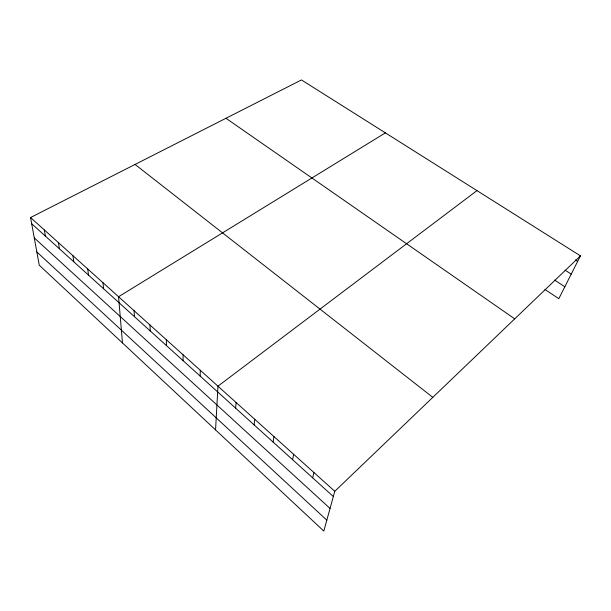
<?xml version="1.0" encoding="UTF-8"?>
<svg xmlns="http://www.w3.org/2000/svg" width="611" height="611" viewBox="0 0 611 611"><rect width="100%" height="100%" fill="white"/><g stroke="black" fill="none" stroke-linecap="round" stroke-linejoin="round"><path stroke-width="0.92" d="M183.079 360.643L183.086 354.8M200.133 376.07L200.293 370.274M215.561 429.915L217.959 386.175L476.97 190.617M235.625 408.163L236.098 402.504M254.1 424.874L254.749 419.283M273.086 442.043L273.919 436.529M292.6 459.701L293.631 454.271M312.679 477.855L313.909 472.524M580.45 255.864L334.782 491.305L323.807 531.066L39.264 265.189L30.55 217.531L301.444 79.934L580.45 255.864L558.828 298.68L544.943 289.454M385.388 132.87L118.557 296.725L122.467 342.931M575.302 259.919L577.647 261.409M565.091 270.154L571.232 274.118M554.612 280.082L564.839 286.78M225.971 118.274L514.722 318.858M135.062 164.443L432.825 397.349M30.55 217.531L334.782 491.305M31.68 223.718L333.339 496.537M34.269 237.885L330.055 508.436M36.851 251.976L326.816 520.16M44.336 229.935L45.374 236.106M58.457 242.643L59.404 248.792M72.923 255.658L73.771 261.783M87.755 269.008L88.496 275.103M102.961 282.694L103.587 288.751M134.084 310.694L134.473 316.681M150.001 325.021L150.268 330.963M166.329 339.716L166.459 345.612"/></g></svg>
